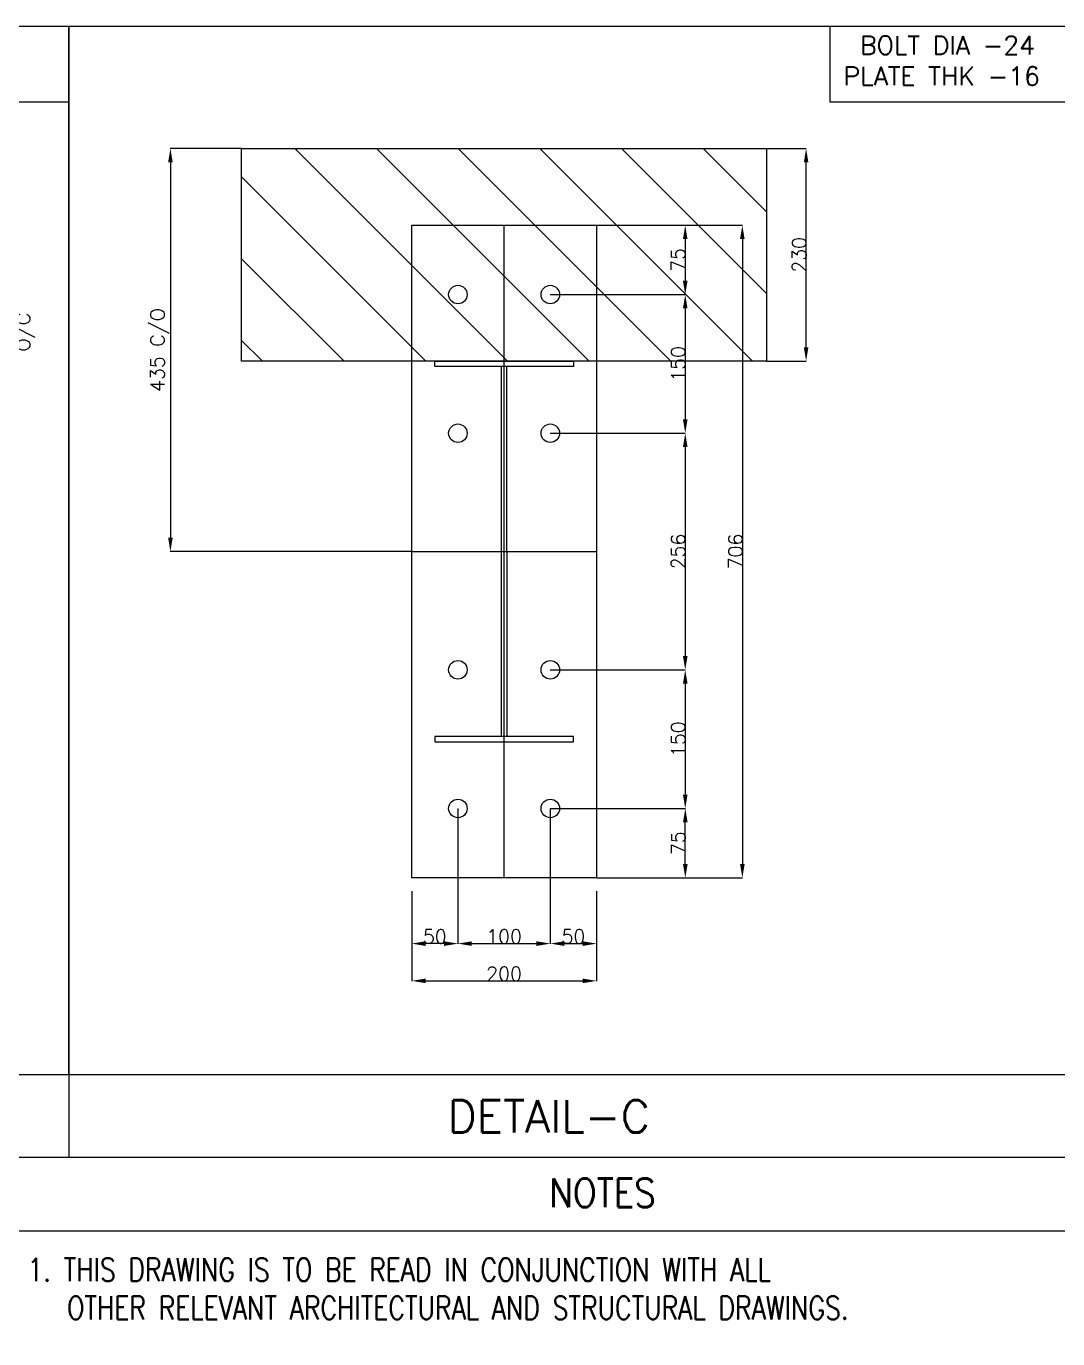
# Model space of a CAD drawing. Header units: millimetres. Extents: x -804366 to 4527364891, y -628569 to 3808979188.
# Drawn here: x -13506 to -12390, y 34380 to 35799 of the extents above; entities that cross this region are included whole.
import ezdxf
from ezdxf.enums import TextEntityAlignment as Align

# ---------------------------------------------------------------- set-up
doc = ezdxf.new("R2010")
doc.units = ezdxf.units.MM
doc.header["$MEASUREMENT"] = 0
doc.linetypes.add('CONTIN', pattern=[0, 0, 0])
doc.layers.get('0').update_dxf_attribs({"linetype": 'CONTIN'})
doc.layers.get('Defpoints').update_dxf_attribs({"linetype": 'CONTINUOUS'})
doc.layers.add('Text', color=4, linetype='CONTINUOUS')
doc.styles.add('OPEN', font='SIMPLEX')
doc.styles.get("Standard").update_dxf_attribs({"font": 'txt.shx'})
doc.styles.add('T', font='simplex.shx', dxfattribs={"width": 0.8})
doc.dimstyles.get("Standard").update_dxf_attribs({"dimtxt": 15, "dimasz": 15, "dimexe": 0.18, "dimexo": 0.0625, "dimgap": 0.09, "dimtad": 1, "dimdec": 0, "dimzin": 0, "dimdsep": 46, "dimtxsty": 'OPEN', "dimcen": 0.09, "dimclrd": 6, "dimclre": 6, "dimadec": 0, "dimazin": 0, "dimtfac": 1, "dimtdec": 4, "dimtofl": 0, "dimtmove": 0, "dimatfit": 3, "dimfxl": 1, "dimtolj": 1, "dimtzin": 0, "dimarcsym": 0})

# ---------------------------------------------------------------- blocks, each defined once
blk = doc.blocks.new('*D666666')
at = {"color": 6, "linetype": 'Continuous', "lineweight": -2}
for p, q in [((-13595.6, 35686), (-13520.8, 35686)), ((-13521, 35671), (-13521, 35266)), ((-13575, 35251), (-13520.8, 35251))]:
    blk.add_line(p, q, dxfattribs=at)
at = {"color": 6, "linetype": 'Continuous'}
for points in [[(-13518.5, 35671), (-13523.5, 35671), (-13521, 35686)], [(-13523.5, 35266), (-13518.5, 35266), (-13521, 35251)]]:
    blk.add_solid(points, dxfattribs=at)
at = {"layer": 'Defpoints', "color": 0, "linetype": 'Continuous'}
for p in [(-13595.7, 35686), (-13575.1, 35251), (-13521, 35251)]:
    blk.add_point(p, dxfattribs=at)
at = {"color": 0, "linetype": 'Continuous', "char_height": 15, "attachment_point": 5, "rotation": 90, "style": 'OPEN'}
for s, insert in [('\\A1;435 ', (-13531.5, 35468.5)), ('O/C', (-13506.5, 35468.5))]:
    blk.add_mtext(s, dxfattribs=dict(at, insert=insert))
blk = doc.blocks.new('*D707070')
at = {"color": 6, "linetype": 'Continuous', "lineweight": -2}
for p, q in [((-13088.8, 34863.8), (-13088.8, 34766.5)), ((-12888.8, 34863.8), (-12888.8, 34766.5)), ((-13073.8, 34766.7), (-12903.8, 34766.7))]:
    blk.add_line(p, q, dxfattribs=at)
at = {"color": 6, "linetype": 'Continuous'}
for points in [[(-13073.8, 34769.2), (-13073.8, 34764.2), (-13088.8, 34766.7)], [(-12903.8, 34764.2), (-12903.8, 34769.2), (-12888.8, 34766.7)]]:
    blk.add_solid(points, dxfattribs=at)
at = {"layer": 'Defpoints', "color": 0, "linetype": 'Continuous'}
for p in [(-13088.8, 34863.9), (-12888.8, 34863.9), (-12888.8, 34766.7)]:
    blk.add_point(p, dxfattribs=at)
at = {"color": 0, "linetype": 'Continuous', "insert": (-12988.8, 34774.3), "char_height": 15, "attachment_point": 5, "style": 'OPEN'}
blk.add_mtext('\\A1;200', dxfattribs=at)
blk = doc.blocks.new('*D717171')
at = {"color": 6, "linetype": 'Continuous', "lineweight": -2}
for p, q in [((-12888.8, 35584.2), (-12730.8, 35584.2)), ((-12731, 35569.2), (-12731, 34893.2)), ((-12888.8, 34878.2), (-12730.8, 34878.2))]:
    blk.add_line(p, q, dxfattribs=at)
at = {"color": 6, "linetype": 'Continuous'}
for points in [[(-12728.5, 35569.2), (-12733.5, 35569.2), (-12731, 35584.2)], [(-12733.5, 34893.2), (-12728.5, 34893.2), (-12731, 34878.2)]]:
    blk.add_solid(points, dxfattribs=at)
at = {"layer": 'Defpoints', "color": 0, "linetype": 'Continuous'}
for p in [(-12888.8, 35584.2), (-12888.8, 34878.2), (-12731, 34878.2)]:
    blk.add_point(p, dxfattribs=at)
at = {"color": 0, "linetype": 'Continuous', "insert": (-12738.5, 35231.2), "char_height": 15, "attachment_point": 5, "rotation": 90, "style": 'OPEN'}
blk.add_mtext('\\A1;706', dxfattribs=at)
blk = doc.blocks.new('*D727272')
at = {"color": 6, "linetype": 'Continuous', "lineweight": -2}
for p, q in [((-12938.8, 35509.2), (-12792.7, 35509.2)), ((-12792.8, 35494.2), (-12792.8, 35374.2)), ((-12938.8, 35359.2), (-12792.7, 35359.2))]:
    blk.add_line(p, q, dxfattribs=at)
at = {"color": 6, "linetype": 'Continuous'}
for points in [[(-12790.3, 35494.2), (-12795.3, 35494.2), (-12792.8, 35509.2)], [(-12795.3, 35374.2), (-12790.3, 35374.2), (-12792.8, 35359.2)]]:
    blk.add_solid(points, dxfattribs=at)
at = {"layer": 'Defpoints', "color": 0, "linetype": 'Continuous'}
for p in [(-12938.8, 35509.2), (-12938.8, 35359.2), (-12792.8, 35359.2)]:
    blk.add_point(p, dxfattribs=at)
at = {"color": 0, "linetype": 'Continuous', "insert": (-12800.4, 35434.2), "char_height": 15, "attachment_point": 5, "rotation": 90, "style": 'OPEN'}
blk.add_mtext('\\A1;150', dxfattribs=at)
blk = doc.blocks.new('*D737373')
at = {"color": 6, "linetype": 'Continuous', "lineweight": -2}
for p, q in [((-12938.8, 35359.2), (-12792.7, 35359.2)), ((-12792.8, 35344.2), (-12792.8, 35118.2)), ((-12938.8, 35103.2), (-12792.7, 35103.2))]:
    blk.add_line(p, q, dxfattribs=at)
at = {"color": 6, "linetype": 'Continuous'}
for points in [[(-12790.3, 35344.2), (-12795.3, 35344.2), (-12792.8, 35359.2)], [(-12795.3, 35118.2), (-12790.3, 35118.2), (-12792.8, 35103.2)]]:
    blk.add_solid(points, dxfattribs=at)
at = {"layer": 'Defpoints', "color": 0, "linetype": 'Continuous'}
for p in [(-12938.8, 35359.2), (-12938.8, 35103.2), (-12792.8, 35103.2)]:
    blk.add_point(p, dxfattribs=at)
at = {"color": 0, "linetype": 'Continuous', "insert": (-12800.4, 35231.2), "char_height": 15, "attachment_point": 5, "rotation": 90, "style": 'OPEN'}
blk.add_mtext('\\A1;256', dxfattribs=at)
blk = doc.blocks.new('*D747474')
at = {"color": 6, "linetype": 'Continuous', "lineweight": -2}
for p, q in [((-12938.8, 35103.2), (-12792.7, 35103.2)), ((-12792.8, 35088.2), (-12792.8, 34968.2)), ((-12938.8, 34953.2), (-12792.7, 34953.2))]:
    blk.add_line(p, q, dxfattribs=at)
at = {"color": 6, "linetype": 'Continuous'}
for points in [[(-12790.3, 35088.2), (-12795.3, 35088.2), (-12792.8, 35103.2)], [(-12795.3, 34968.2), (-12790.3, 34968.2), (-12792.8, 34953.2)]]:
    blk.add_solid(points, dxfattribs=at)
at = {"layer": 'Defpoints', "color": 0, "linetype": 'Continuous'}
for p in [(-12938.8, 35103.2), (-12938.8, 34953.2), (-12792.8, 34953.2)]:
    blk.add_point(p, dxfattribs=at)
at = {"color": 0, "linetype": 'Continuous', "insert": (-12800.4, 35028.2), "char_height": 15, "attachment_point": 5, "rotation": 90, "style": 'OPEN'}
blk.add_mtext('\\A1;150', dxfattribs=at)
blk = doc.blocks.new('*D757575')
at = {"color": 6, "linetype": 'Continuous', "lineweight": -2}
for p, q in [((-13038.8, 34953.2), (-13038.8, 34806.8)), ((-12938.8, 34953.2), (-12938.8, 34806.8)), ((-13023.8, 34807), (-12953.8, 34807))]:
    blk.add_line(p, q, dxfattribs=at)
at = {"color": 6, "linetype": 'Continuous'}
for points in [[(-13023.8, 34809.5), (-13023.8, 34804.5), (-13038.8, 34807)], [(-12953.8, 34804.5), (-12953.8, 34809.5), (-12938.8, 34807)]]:
    blk.add_solid(points, dxfattribs=at)
at = {"layer": 'Defpoints', "color": 0, "linetype": 'Continuous'}
for p in [(-13038.8, 34953.2), (-12938.8, 34953.2), (-12938.8, 34807)]:
    blk.add_point(p, dxfattribs=at)
at = {"color": 0, "linetype": 'Continuous', "insert": (-12988.8, 34814.6), "char_height": 15, "attachment_point": 5, "style": 'OPEN'}
blk.add_mtext('\\A1;100', dxfattribs=at)
blk = doc.blocks.new('*D767676')
at = {"color": 6, "linetype": 'Continuous', "lineweight": -2}
for p, q in [((-13088.8, 34826), (-13088.8, 34806.8)), ((-13038.8, 34826), (-13038.8, 34806.8)), ((-13053.8, 34807), (-13073.8, 34807))]:
    blk.add_line(p, q, dxfattribs=at)
at = {"color": 6, "linetype": 'Continuous'}
for points in [[(-13073.8, 34809.5), (-13073.8, 34804.5), (-13088.8, 34807)], [(-13053.8, 34804.5), (-13053.8, 34809.5), (-13038.8, 34807)]]:
    blk.add_solid(points, dxfattribs=at)
at = {"layer": 'Defpoints', "color": 0, "linetype": 'Continuous'}
for p in [(-13088.8, 34826), (-13038.8, 34826), (-13088.8, 34807)]:
    blk.add_point(p, dxfattribs=at)
at = {"color": 0, "linetype": 'Continuous', "insert": (-13063.8, 34814.6), "char_height": 15, "attachment_point": 5, "style": 'OPEN'}
blk.add_mtext('\\A1;50', dxfattribs=at)
blk = doc.blocks.new('*D777777')
at = {"color": 6, "linetype": 'Continuous', "lineweight": -2}
for p, q in [((-12938.8, 34822.6), (-12938.8, 34806.8)), ((-12888.8, 34822.6), (-12888.8, 34806.8)), ((-12923.8, 34807), (-12903.8, 34807))]:
    blk.add_line(p, q, dxfattribs=at)
at = {"color": 6, "linetype": 'Continuous'}
for points in [[(-12923.8, 34809.5), (-12923.8, 34804.5), (-12938.8, 34807)], [(-12903.8, 34804.5), (-12903.8, 34809.5), (-12888.8, 34807)]]:
    blk.add_solid(points, dxfattribs=at)
at = {"layer": 'Defpoints', "color": 0, "linetype": 'Continuous'}
for p in [(-12938.8, 34822.7), (-12888.8, 34822.7), (-12888.8, 34807)]:
    blk.add_point(p, dxfattribs=at)
at = {"color": 0, "linetype": 'Continuous', "insert": (-12913.8, 34814.6), "char_height": 15, "attachment_point": 5, "style": 'OPEN'}
blk.add_mtext('\\A1;50', dxfattribs=at)
blk = doc.blocks.new('*D686868')
at = {"color": 6, "linetype": 'Continuous', "lineweight": -2}
for p, q in [((-12839.2, 35584.2), (-12792.7, 35584.2)), ((-12792.8, 35569.2), (-12792.8, 35524.2)), ((-12839.2, 35509.2), (-12792.7, 35509.2))]:
    blk.add_line(p, q, dxfattribs=at)
at = {"color": 6, "linetype": 'Continuous'}
for points in [[(-12790.3, 35569.2), (-12795.3, 35569.2), (-12792.8, 35584.2)], [(-12795.3, 35524.2), (-12790.3, 35524.2), (-12792.8, 35509.2)]]:
    blk.add_solid(points, dxfattribs=at)
at = {"layer": 'Defpoints', "color": 0, "linetype": 'Continuous'}
for p in [(-12839.2, 35584.2), (-12839.2, 35509.2), (-12792.8, 35509.2)]:
    blk.add_point(p, dxfattribs=at)
at = {"color": 0, "linetype": 'Continuous', "insert": (-12800.4, 35546.7), "char_height": 15, "attachment_point": 5, "rotation": 90, "style": 'OPEN'}
blk.add_mtext('\\A1;75', dxfattribs=at)
blk = doc.blocks.new('*D696969')
at = {"color": 6, "linetype": 'Continuous', "lineweight": -2}
for p, q in [((-12827.5, 34953.2), (-12792.5, 34953.2)), ((-12792.7, 34893.2), (-12792.7, 34938.2)), ((-12827.5, 34878.2), (-12792.5, 34878.2))]:
    blk.add_line(p, q, dxfattribs=at)
at = {"color": 6, "linetype": 'Continuous'}
for points in [[(-12790.2, 34938.2), (-12795.2, 34938.2), (-12792.7, 34953.2)], [(-12795.2, 34893.2), (-12790.2, 34893.2), (-12792.7, 34878.2)]]:
    blk.add_solid(points, dxfattribs=at)
at = {"layer": 'Defpoints', "color": 0, "linetype": 'Continuous'}
for p in [(-12827.5, 34953.2), (-12792.7, 34953.2), (-12827.5, 34878.2)]:
    blk.add_point(p, dxfattribs=at)
at = {"color": 0, "linetype": 'Continuous', "insert": (-12800.3, 34915.7), "char_height": 15, "attachment_point": 5, "rotation": 90, "style": 'OPEN'}
blk.add_mtext('\\A1;75', dxfattribs=at)
blk = doc.blocks.new('*D106103103')
at = {"color": 6, "linetype": 'Continuous', "lineweight": -2}
for p, q in [((-12703.8, 35667.1), (-12661.8, 35667.1)), ((-12662, 35452.2), (-12662, 35652.1)), ((-12704.7, 35437.2), (-12661.8, 35437.2))]:
    blk.add_line(p, q, dxfattribs=at)
at = {"color": 6, "linetype": 'Continuous'}
for points in [[(-12659.5, 35652.1), (-12664.5, 35652.1), (-12662, 35667.1)], [(-12664.5, 35452.2), (-12659.5, 35452.2), (-12662, 35437.2)]]:
    blk.add_solid(points, dxfattribs=at)
at = {"layer": 'Defpoints', "color": 0, "linetype": 'Continuous'}
for p in [(-12703.9, 35667.1), (-12662, 35667.1), (-12704.8, 35437.2)]:
    blk.add_point(p, dxfattribs=at)
at = {"color": 0, "linetype": 'Continuous', "insert": (-12669.6, 35552.2), "char_height": 15, "attachment_point": 5, "rotation": 90, "style": 'OPEN'}
blk.add_mtext('\\A1;230', dxfattribs=at)
blk = doc.blocks.new('*D107104104')
at = {"color": 6, "linetype": 'Continuous', "lineweight": -2}
for p, q in [((-13272.9, 35667.2), (-13350, 35667.2)), ((-13349.9, 35652.2), (-13349.9, 35246.2)), ((-13088.9, 35231.2), (-13350, 35231.2))]:
    blk.add_line(p, q, dxfattribs=at)
at = {"color": 6, "linetype": 'Continuous'}
for points in [[(-13347.4, 35652.2), (-13352.4, 35652.2), (-13349.9, 35667.2)], [(-13352.4, 35246.2), (-13347.4, 35246.2), (-13349.9, 35231.2)]]:
    blk.add_solid(points, dxfattribs=at)
at = {"layer": 'Defpoints', "color": 0, "linetype": 'Continuous'}
for p in [(-13272.8, 35667.2), (-13349.9, 35231.2), (-13088.8, 35231.2)]:
    blk.add_point(p, dxfattribs=at)
at = {"color": 0, "linetype": 'Continuous', "insert": (-13361.4, 35449.2), "char_height": 15, "attachment_point": 5, "rotation": 90, "style": 'OPEN'}
blk.add_mtext('\\A1;435 C/O', dxfattribs=at)

msp = doc.modelspace()

# ---------------------------------------------------------------- hatches: boundary and pattern name
at = {"linetype": 'Continuous'}
h = msp.add_hatch(dxfattribs=at)
h.set_pattern_fill('ANSI31', color=1, scale=500, angle=270)
h.set_pattern_definition([(315, (-48435.69, 18296.554), (44.19417, 44.19417), [])])
h.paths.add_polyline_path([(-12705.1, 35667.2), (-12705.1, 35437.2), (-13272.8, 35437.2), (-13272.8, 35667.2)])

# ---------------------------------------------------------------- linework, layer by layer
for p, q in [((-12988.8, 34878.2), (-12988.8, 35584.2)), ((-12991.8, 35431.2), (-12991.8, 35031.2)), ((-12985.8, 35231.2), (-12985.8, 35431.2)), ((-13088.8, 35231.2), (-12888.8, 35231.2)), ((-12985.8, 35231.2), (-12985.8, 35031.2)), ((-13459.9, 34665.1), (-13459.9, 34575.9)), ((-15331.5, 34575.9), (-12361.8, 34575.9))]:
    msp.add_line(p, q, dxfattribs=at)
for points in [[(-15331.5, 35799.5), (-11321.9, 35799.5), (-11321.9, 33206), (-15331.5, 33206)], [(-14380, 35799.5), (-13459.9, 35799.5), (-13459.9, 34665.1), (-14380, 34665.1)], [(-13733.9, 35799.5), (-13459.9, 35799.5), (-13459.9, 35717.4), (-13733.9, 35717.4)], [(-13459.9, 35799.5), (-12361.8, 35799.5), (-12361.8, 34665.1), (-13459.9, 34665.1)], [(-12635.8, 35799.5), (-12361.8, 35799.5), (-12361.8, 35717.4), (-12635.8, 35717.4)], [(-12704.8, 35667.2), (-12704.8, 35437.2), (-13272.8, 35437.2), (-13272.8, 35667.2)], [(-13088.8, 35584.2), (-12888.8, 35584.2), (-12888.8, 34878.2), (-13088.8, 34878.2)], [(-13063.8, 35437.2), (-12913.8, 35437.2), (-12913.8, 35431.2), (-13063.8, 35431.2)], [(-13063.8, 35025.2), (-12913.8, 35025.2), (-12913.8, 35031.2), (-13063.8, 35031.2)]]:
    msp.add_lwpolyline(points, close=True, dxfattribs=at)
at = {"color": 2, "linetype": 'Continuous'}
for points in [[(-13523.1, 34575.9), (-12361.8, 34575.9), (-12361.8, 33898), (-13523.1, 33898)], [(-13523.1, 34575.9), (-12361.8, 34575.9), (-12361.8, 34495.9), (-13523.1, 34495.9)]]:
    msp.add_lwpolyline(points, close=True, dxfattribs=at)
at = {"linetype": 'Continuous'}
for centre in [(-13038.8, 35509.2), (-12938.8, 35509.2), (-13038.8, 35359.2), (-12938.8, 35359.2), (-13038.8, 35103.2), (-12938.8, 35103.2), (-13038.8, 34953.2), (-12938.8, 34953.2)]:
    msp.add_circle(centre, 10, dxfattribs=at)

# ---------------------------------------------------------------- texts
at = {"color": 2, "linetype": 'Continuous', "style": 'T', "width": 0.870806}
msp.add_text('NOTES', height=31.15, dxfattribs=at).set_placement((-12882.3, 34537.4), align=Align.MIDDLE)
at = {"linetype": 'Continuous', "attachment_point": 1}
for s, insert, char_height, width in [(' \\Fsimplex.shx|c1;BOLT DIA -24\\PPLATE THK -16', (-12621.6, 35788.9), 20, 346.963), ('\\Fsimplex.shx|c1;DETAIL-C', (-13050, 34637.6), 35, 424.865)]:
    msp.add_mtext(s, dxfattribs=dict(at, insert=insert, char_height=char_height, width=width))
at = {"layer": 'Text', "color": 4, "lineweight": 13, "style": 'T', "width": 0.8}
for s, p in [('1. THIS DRAWING IS TO BE READ IN CONJUNCTION WITH ALL', (-13504.7, 34441.7)), ('OTHER RELEVANT ARCHITECTURAL AND STRUCTURAL DRAWINGS.', (-13461.7, 34400.5))]:
    msp.add_text(s, height=24.919, dxfattribs=at).set_placement(p)

# ---------------------------------------------------------------- dimensions: what is measured, and where the dimension line sits
at = {"linetype": 'Continuous'}
for base, p1, p2, text, override, picture, middle in [((-13521, 35251), (-13595.7, 35686), (-13575.1, 35251), '<> \\X O/C', {"dimgap": 3, "dimtxsty": 'OPEN'}, '*D666666', (-13521, 35468.5)), ((-13349.9, 35231.2), (-13272.8, 35667.2), (-13088.8, 35231.2), '435 C/O', {"dimtxsty": 'OPEN'}, '*D107104104', (-13361.4, 35449.2))]:
    dim = msp.add_linear_dim(base=base, p1=p1, p2=p2, angle=90, text=text, dimstyle='Standard', override=override, dxfattribs=at)
    dim.commit()
    dim.dimension.update_dxf_attribs({"geometry": picture, "text_midpoint": middle})
for base, p1, p2, picture, middle in [((-12662, 35667.1), (-12704.8, 35437.2), (-12703.9, 35667.1), '*D106103103', (-12669.6, 35552.2)), ((-12731, 34878.2), (-12888.8, 35584.2), (-12888.8, 34878.2), '*D717171', (-12738.5, 35231.2)), ((-12792.8, 35509.2), (-12839.2, 35584.2), (-12839.2, 35509.2), '*D686868', (-12800.4, 35546.7)), ((-12792.8, 35359.2), (-12938.8, 35509.2), (-12938.8, 35359.2), '*D727272', (-12800.4, 35434.2)), ((-12792.7, 34953.2), (-12827.5, 34878.2), (-12827.5, 34953.2), '*D696969', (-12800.3, 34915.7))]:
    dim = msp.add_linear_dim(base=base, p1=p1, p2=p2, angle=90, dimstyle='Standard', dxfattribs=at)
    dim.commit()
    dim.dimension.update_dxf_attribs({"geometry": picture, "text_midpoint": middle})
for base, p1, p2, picture, middle in [((-12792.8, 35103.2), (-12938.8, 35359.2), (-12938.8, 35103.2), '*D737373', (-12800.4, 35231.2)), ((-12792.8, 34953.2), (-12938.8, 35103.2), (-12938.8, 34953.2), '*D747474', (-12800.4, 35028.2))]:
    dim = msp.add_linear_dim(base=base, p1=p1, p2=p2, angle=90, dimstyle='Standard', override={"dimtmove": 1}, dxfattribs=at)
    dim.commit()
    dim.dimension.update_dxf_attribs({"geometry": picture, "text_midpoint": middle})
for base, p1, p2, picture, middle in [((-12938.8, 34807), (-13038.8, 34953.2), (-12938.8, 34953.2), '*D757575', (-12988.8, 34814.6)), ((-12888.8, 34766.7), (-13088.8, 34863.9), (-12888.8, 34863.9), '*D707070', (-12988.8, 34774.3)), ((-13088.8, 34807), (-13038.8, 34826), (-13088.8, 34826), '*D767676', (-13063.8, 34814.6)), ((-12888.8, 34807), (-12938.8, 34822.7), (-12888.8, 34822.7), '*D777777', (-12913.8, 34814.6))]:
    dim = msp.add_linear_dim(base=base, p1=p1, p2=p2, dimstyle='Standard', dxfattribs=at)
    dim.commit()
    dim.dimension.update_dxf_attribs({"geometry": picture, "text_midpoint": middle})

doc.saveas('drawing.dxf')
